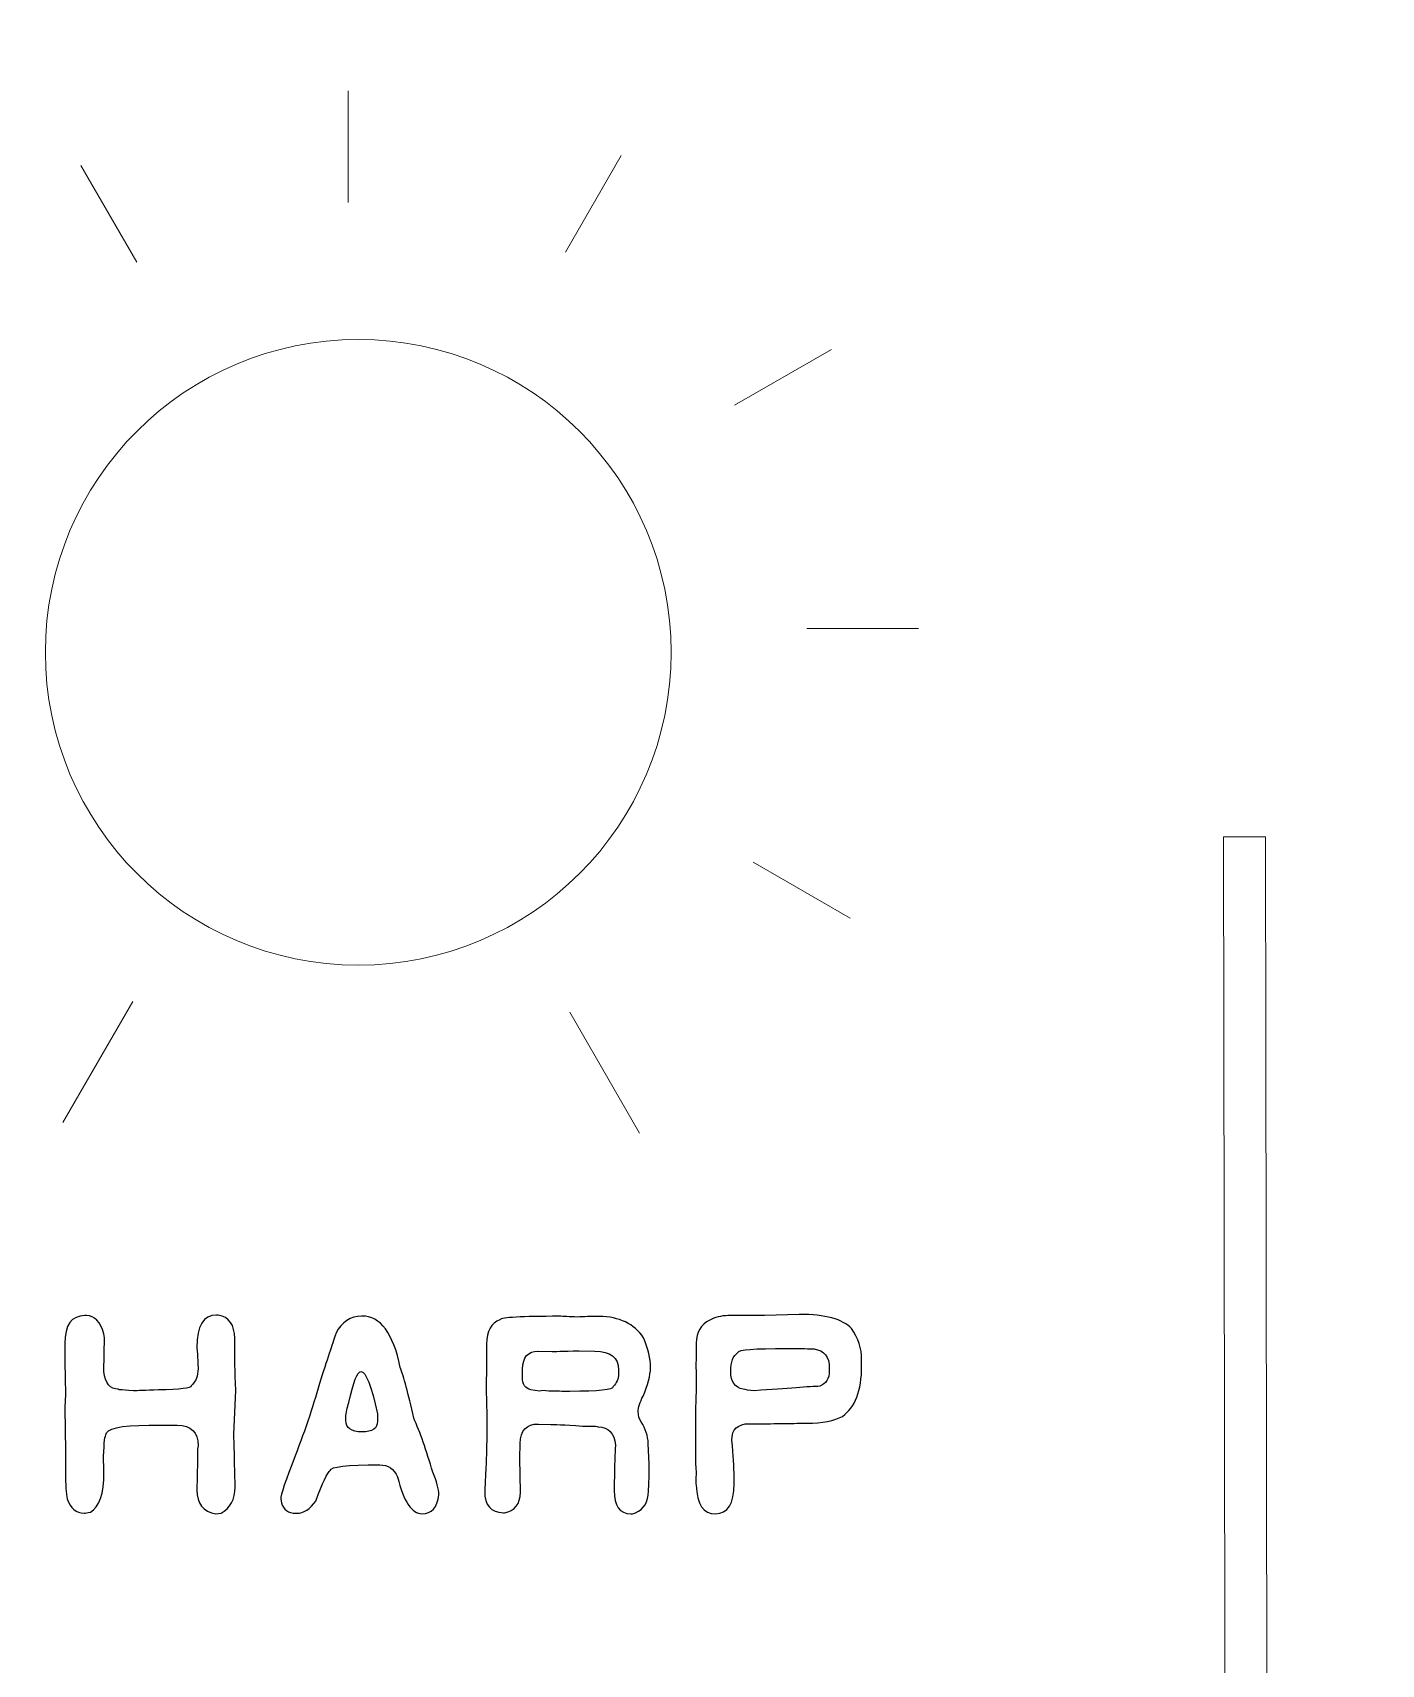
# Model space of a CAD drawing. Header units: centimetres. Extents: x -13.1 to 12.9, y -13 to 13.
# Drawn here: x -8.611 to -6.197, y -4.114 to -1.194 of the extents above; entities that cross this region are included whole.
import ezdxf

# ---------------------------------------------------------------- set-up
doc = ezdxf.new("R2010")
doc.units = ezdxf.units.CM
doc.header["$MEASUREMENT"] = 0
doc.layers.add('Layer 1', color=7, linetype='Continuous')

msp = doc.modelspace()

# ---------------------------------------------------------------- linework, layer by layer
at = {"layer": 'Layer 1', "color": 250, "lineweight": 9}
msp.add_open_spline([(-12.85, 12.98), (-12.85, 12.98), (12.75, 12.98), (12.75, 12.98), (12.75, 12.98), (12.86, 12.98), (12.95, 12.88999), (12.95, 12.78), (12.95, 12.78), (12.95, 12.78), (12.95, -12.82), (12.95, -12.82), (12.95, -12.82), (12.95, -12.93001), (12.86, -13.02), (12.75, -13.02), (12.75, -13.02), (12.75, -13.02), (-12.85, -13.02), (-12.85, -13.02), (-12.85, -13.02), (-12.96, -13.02), (-13.05, -12.93001), (-13.05, -12.82), (-13.05, -12.82), (-13.05, -12.82), (-13.05, 12.78), (-13.05, 12.78), (-13.05, 12.78), (-13.05, 12.88999), (-12.96, 12.98), (-12.85, 12.98)], degree=3, knots=[0, 0, 0, 0, 0.1111111, 0.1111111, 0.1111111, 0.1111111, 0.2222222, 0.2222222, 0.2222222, 0.2222222, 0.3333333, 0.3333333, 0.3333333, 0.3333333, 0.4444444, 0.4444444, 0.4444444, 0.4444444, 0.5555556, 0.5555556, 0.5555556, 0.5555556, 0.6666667, 0.6666667, 0.6666667, 0.6666667, 0.7777778, 0.7777778, 0.7777778, 0.7777778, 1, 1, 1, 1], dxfattribs=at)
at = {"layer": 'Layer 1', "color": 114, "lineweight": 20}
for points in [[(-8.04683, -1.4976), (-8.04683, -1.4976), (-8.04683, -1.2975), (-8.04683, -1.2975)], [(-7.658, -1.58663), (-7.658, -1.58663), (-7.5579, -1.41324), (-7.5579, -1.41324)], [(-8.42525, -1.60463), (-8.42525, -1.60463), (-8.52526, -1.43142), (-8.52526, -1.43142)], [(-7.35501, -1.86067), (-7.35501, -1.86067), (-7.1816, -1.76055), (-7.1816, -1.76055)], [(-7.22596, -2.26008), (-7.22596, -2.26008), (-7.02575, -2.26008), (-7.02575, -2.26008)], [(-7.32179, -2.67867), (-7.32179, -2.67867), (-7.14851, -2.77872), (-7.14851, -2.77872)], [(-8.55735, -3.14436), (-8.55735, -3.14436), (-8.43221, -2.92762), (-8.43221, -2.92762)], [(-7.52524, -3.16347), (-7.52524, -3.16347), (-7.65024, -2.94697), (-7.65024, -2.94697)]]:
    msp.add_open_spline(points, degree=3, dxfattribs=at)
at = {"layer": 'Layer 1', "color": 242, "lineweight": 9}
msp.add_open_spline([(-8.58869, -2.30283), (-8.58869, -1.99355), (-8.33796, -1.74283), (-8.02869, -1.74283), (-8.02869, -1.74283), (-7.71941, -1.74283), (-7.4687, -1.99355), (-7.4687, -2.30283), (-7.4687, -2.30283), (-7.46869, -2.61211), (-7.71941, -2.86283), (-8.02868, -2.86283), (-8.02868, -2.86283), (-8.33796, -2.86283), (-8.58867, -2.61211), (-8.58867, -2.30283)], degree=3, knots=[0, 0, 0, 0, 0.2, 0.2, 0.2, 0.2, 0.4, 0.4, 0.4, 0.4, 0.6, 0.6, 0.6, 0.6, 1, 1, 1, 1], dxfattribs=at)
at = {"layer": 'Layer 1', "color": 177, "lineweight": 9}
msp.add_open_spline([(-6.40505, -2.63308), (-6.40505, -2.63308), (-6.39455, -9.04434), (-6.39455, -9.04434), (-6.39455, -9.04434), (-6.39455, -9.04434), (-6.46925, -9.04434), (-6.46925, -9.04434), (-6.46925, -9.04434), (-6.46925, -9.04434), (-6.47975, -2.63308), (-6.47975, -2.63308), (-6.47975, -2.63308), (-6.47975, -2.63308), (-6.40505, -2.63308), (-6.40505, -2.63308)], degree=3, knots=[0, 0, 0, 0, 0.2, 0.2, 0.2, 0.2, 0.4, 0.4, 0.4, 0.4, 0.6, 0.6, 0.6, 0.6, 1, 1, 1, 1], dxfattribs=at)
at = {"layer": 'Layer 1', "color": 177}
for points, knots in [([(-8.28232, -3.48907), (-8.28232, -3.48907), (-8.27931, -3.48907), (-8.27931, -3.48907), (-8.27931, -3.48907), (-8.25965, -3.49274), (-8.24986, -3.50675), (-8.24986, -3.53093), (-8.24986, -3.53093), (-8.24986, -3.53093), (-8.24986, -3.55022), (-8.24986, -3.55022), (-8.24986, -3.55022), (-8.24986, -3.56367), (-8.24921, -3.58831), (-8.24789, -3.62416), (-8.24789, -3.62416), (-8.24789, -3.62416), (-8.25118, -3.70214), (-8.25118, -3.70214), (-8.25118, -3.70214), (-8.24977, -3.75924), (-8.24902, -3.79085), (-8.24902, -3.79697), (-8.24902, -3.79697), (-8.24902, -3.81917), (-8.25748, -3.83478), (-8.27432, -3.84381), (-8.27432, -3.84381), (-8.27432, -3.84381), (-8.28345, -3.84485), (-8.28345, -3.84485), (-8.28345, -3.84485), (-8.30621, -3.84099), (-8.3176, -3.82669), (-8.3176, -3.80186), (-8.3176, -3.80186), (-8.31684, -3.78163), (-8.31656, -3.76404), (-8.31656, -3.74899), (-8.31656, -3.74899), (-8.31656, -3.74899), (-8.31656, -3.72942), (-8.31656, -3.72942), (-8.31656, -3.72942), (-8.31656, -3.72942), (-8.31543, -3.72303), (-8.31543, -3.72303), (-8.31543, -3.72303), (-8.31543, -3.69866), (-8.32785, -3.68643), (-8.35259, -3.68643), (-8.35259, -3.68643), (-8.35259, -3.68643), (-8.4033, -3.68643), (-8.4033, -3.68643), (-8.4033, -3.68643), (-8.45475, -3.68643), (-8.48053, -3.69217), (-8.48053, -3.70374), (-8.48053, -3.70374), (-8.48269, -3.70722), (-8.4841, -3.72359), (-8.48467, -3.75285), (-8.48467, -3.75285), (-8.4841, -3.75708), (-8.48382, -3.76282), (-8.48382, -3.77016), (-8.48382, -3.77016), (-8.48382, -3.80929), (-8.49191, -3.83318), (-8.50809, -3.84184), (-8.50809, -3.84184), (-8.51374, -3.84315), (-8.5175, -3.84381), (-8.51938, -3.84381), (-8.51938, -3.84381), (-8.53387, -3.84381), (-8.54393, -3.83525), (-8.54967, -3.81813), (-8.54967, -3.81813), (-8.55174, -3.80863), (-8.55268, -3.79301), (-8.55268, -3.77128), (-8.55268, -3.77128), (-8.55268, -3.77128), (-8.55268, -3.75802), (-8.55268, -3.75802), (-8.55268, -3.75802), (-8.55268, -3.72406), (-8.55306, -3.69001), (-8.55381, -3.65586), (-8.55381, -3.65586), (-8.55306, -3.64128), (-8.55268, -3.63272), (-8.55268, -3.63018), (-8.55268, -3.63018), (-8.55343, -3.60609), (-8.55381, -3.57985), (-8.55381, -3.55134), (-8.55381, -3.55134), (-8.55381, -3.55134), (-8.55381, -3.54034), (-8.55381, -3.54034), (-8.55381, -3.54034), (-8.55381, -3.50694), (-8.54196, -3.4902), (-8.51825, -3.4902), (-8.51825, -3.4902), (-8.51825, -3.4902), (-8.51524, -3.4902), (-8.51524, -3.4902), (-8.51524, -3.4902), (-8.50057, -3.4902), (-8.49003, -3.50111), (-8.48382, -3.52293), (-8.48382, -3.52293), (-8.48382, -3.52293), (-8.48269, -3.53018), (-8.48269, -3.53018), (-8.48269, -3.53018), (-8.48344, -3.55548), (-8.48382, -3.57552), (-8.48382, -3.5902), (-8.48382, -3.5902), (-8.48156, -3.61136), (-8.4731, -3.6219), (-8.45814, -3.6219), (-8.45814, -3.6219), (-8.45692, -3.62265), (-8.45588, -3.62303), (-8.45513, -3.62303), (-8.45513, -3.62303), (-8.45108, -3.62303), (-8.44299, -3.62359), (-8.43086, -3.62463), (-8.43086, -3.62463), (-8.42465, -3.62463), (-8.40979, -3.62416), (-8.38627, -3.62303), (-8.38627, -3.62303), (-8.34713, -3.62246), (-8.32757, -3.62011), (-8.32757, -3.61588), (-8.32757, -3.61588), (-8.31948, -3.60798), (-8.31543, -3.59772), (-8.31543, -3.5853), (-8.31543, -3.5853), (-8.31543, -3.5774), (-8.31618, -3.5647), (-8.3176, -3.54721), (-8.3176, -3.54721), (-8.3176, -3.50845), (-8.30584, -3.48907), (-8.28232, -3.48907)], [0, 0, 0, 0, 0.025, 0.025, 0.025, 0.025, 0.05, 0.05, 0.05, 0.05, 0.075, 0.075, 0.075, 0.075, 0.1, 0.1, 0.1, 0.1, 0.125, 0.125, 0.125, 0.125, 0.15, 0.15, 0.15, 0.15, 0.175, 0.175, 0.175, 0.175, 0.2, 0.2, 0.2, 0.2, 0.225, 0.225, 0.225, 0.225, 0.25, 0.25, 0.25, 0.25, 0.275, 0.275, 0.275, 0.275, 0.3, 0.3, 0.3, 0.3, 0.325, 0.325, 0.325, 0.325, 0.35, 0.35, 0.35, 0.35, 0.375, 0.375, 0.375, 0.375, 0.4, 0.4, 0.4, 0.4, 0.425, 0.425, 0.425, 0.425, 0.45, 0.45, 0.45, 0.45, 0.475, 0.475, 0.475, 0.475, 0.5, 0.5, 0.5, 0.5, 0.525, 0.525, 0.525, 0.525, 0.55, 0.55, 0.55, 0.55, 0.575, 0.575, 0.575, 0.575, 0.6, 0.6, 0.6, 0.6, 0.625, 0.625, 0.625, 0.625, 0.65, 0.65, 0.65, 0.65, 0.675, 0.675, 0.675, 0.675, 0.7, 0.7, 0.7, 0.7, 0.725, 0.725, 0.725, 0.725, 0.75, 0.75, 0.75, 0.75, 0.775, 0.775, 0.775, 0.775, 0.8, 0.8, 0.8, 0.8, 0.825, 0.825, 0.825, 0.825, 0.85, 0.85, 0.85, 0.85, 0.875, 0.875, 0.875, 0.875, 0.9, 0.9, 0.9, 0.9, 0.925, 0.925, 0.925, 0.925, 0.95, 0.95, 0.95, 0.95, 1, 1, 1, 1]), ([(-8.02306, -3.49104), (-8.02306, -3.49104), (-8.02193, -3.49104), (-8.02193, -3.49104), (-8.02193, -3.49104), (-7.98901, -3.49104), (-7.96615, -3.52162), (-7.95335, -3.58276), (-7.95335, -3.58276), (-7.94743, -3.59913), (-7.93943, -3.62933), (-7.92936, -3.67345), (-7.92936, -3.67345), (-7.91798, -3.69885), (-7.9066, -3.73102), (-7.8954, -3.77016), (-7.8954, -3.77016), (-7.88807, -3.7869), (-7.8844, -3.80054), (-7.8844, -3.81098), (-7.8844, -3.81098), (-7.88713, -3.83356), (-7.8971, -3.84485), (-7.91422, -3.84485), (-7.91422, -3.84485), (-7.93275, -3.84485), (-7.94743, -3.82293), (-7.95824, -3.779), (-7.95824, -3.779), (-7.96474, -3.76451), (-7.97527, -3.75727), (-7.98995, -3.75727), (-7.98995, -3.75727), (-8.04912, -3.75727), (-8.07875, -3.76056), (-8.07875, -3.76714), (-8.07875, -3.76714), (-8.08383, -3.77119), (-8.09248, -3.78944), (-8.10462, -3.82199), (-8.10462, -3.82199), (-8.11506, -3.83648), (-8.12635, -3.84381), (-8.13849, -3.84381), (-8.13849, -3.84381), (-8.13849, -3.84381), (-8.14046, -3.84381), (-8.14046, -3.84381), (-8.14046, -3.84381), (-8.15401, -3.84381), (-8.16266, -3.83751), (-8.16633, -3.825), (-8.16633, -3.825), (-8.16633, -3.825), (-8.16746, -3.81898), (-8.16746, -3.81898), (-8.16746, -3.81898), (-8.16746, -3.81126), (-8.15881, -3.7853), (-8.14159, -3.74128), (-8.14159, -3.74128), (-8.12296, -3.69292), (-8.10772, -3.64711), (-8.09578, -3.60374), (-8.09578, -3.60374), (-8.08223, -3.56329), (-8.0732, -3.53601), (-8.06878, -3.5219), (-8.06878, -3.5219), (-8.05758, -3.5013), (-8.04234, -3.49104), (-8.02306, -3.49104)], [0, 0, 0, 0, 0.0526316, 0.0526316, 0.0526316, 0.0526316, 0.1052632, 0.1052632, 0.1052632, 0.1052632, 0.1578947, 0.1578947, 0.1578947, 0.1578947, 0.2105263, 0.2105263, 0.2105263, 0.2105263, 0.2631579, 0.2631579, 0.2631579, 0.2631579, 0.3157895, 0.3157895, 0.3157895, 0.3157895, 0.3684211, 0.3684211, 0.3684211, 0.3684211, 0.4210526, 0.4210526, 0.4210526, 0.4210526, 0.4736842, 0.4736842, 0.4736842, 0.4736842, 0.5263158, 0.5263158, 0.5263158, 0.5263158, 0.5789474, 0.5789474, 0.5789474, 0.5789474, 0.6315789, 0.6315789, 0.6315789, 0.6315789, 0.6842105, 0.6842105, 0.6842105, 0.6842105, 0.7368421, 0.7368421, 0.7368421, 0.7368421, 0.7894737, 0.7894737, 0.7894737, 0.7894737, 0.8421053, 0.8421053, 0.8421053, 0.8421053, 0.8947368, 0.8947368, 0.8947368, 0.8947368, 1, 1, 1, 1]), ([(-7.59729, -3.49151), (-7.56127, -3.49208), (-7.53483, -3.50487), (-7.5179, -3.5299), (-7.5179, -3.5299), (-7.50962, -3.54975), (-7.50548, -3.56724), (-7.50548, -3.58248), (-7.50548, -3.58248), (-7.50548, -3.58248), (-7.50548, -3.58333), (-7.50548, -3.58333), (-7.50548, -3.58333), (-7.50586, -3.59744), (-7.51028, -3.61447), (-7.51875, -3.63432), (-7.51875, -3.63432), (-7.52458, -3.64457), (-7.52759, -3.65398), (-7.52759, -3.66244), (-7.52759, -3.66244), (-7.52759, -3.66884), (-7.5258, -3.67486), (-7.52232, -3.68032), (-7.52232, -3.68032), (-7.51442, -3.69283), (-7.51018, -3.70572), (-7.50962, -3.71889), (-7.50962, -3.71889), (-7.50962, -3.71889), (-7.50802, -3.75614), (-7.50802, -3.75614), (-7.50802, -3.75614), (-7.50802, -3.75614), (-7.50802, -3.76799), (-7.50802, -3.76799), (-7.50802, -3.76799), (-7.50802, -3.78126), (-7.50849, -3.7933), (-7.50934, -3.8044), (-7.50934, -3.8044), (-7.50953, -3.82387), (-7.51715, -3.83666), (-7.53229, -3.84297), (-7.53229, -3.84297), (-7.53464, -3.84419), (-7.53728, -3.84485), (-7.54019, -3.84485), (-7.54019, -3.84485), (-7.54019, -3.84485), (-7.54104, -3.84485), (-7.54104, -3.84485), (-7.54104, -3.84485), (-7.5607, -3.84447), (-7.57058, -3.83064), (-7.57058, -3.80327), (-7.57058, -3.80327), (-7.57058, -3.80327), (-7.57058, -3.80129), (-7.57058, -3.80129), (-7.57058, -3.80129), (-7.57058, -3.80129), (-7.57001, -3.76498), (-7.57001, -3.76498), (-7.57001, -3.76498), (-7.56983, -3.75426), (-7.56926, -3.73996), (-7.56832, -3.72199), (-7.56832, -3.72199), (-7.57039, -3.70045), (-7.58055, -3.68963), (-7.59899, -3.68944), (-7.59899, -3.68944), (-7.59899, -3.68869), (-7.6019, -3.68822), (-7.60774, -3.68803), (-7.60774, -3.68803), (-7.60774, -3.68803), (-7.62759, -3.68775), (-7.62759, -3.68775), (-7.62759, -3.68775), (-7.66089, -3.68577), (-7.67961, -3.68474), (-7.68384, -3.68474), (-7.68384, -3.68474), (-7.68384, -3.68474), (-7.70585, -3.68417), (-7.70585, -3.68417), (-7.70585, -3.68417), (-7.70585, -3.68417), (-7.7067, -3.68417), (-7.7067, -3.68417), (-7.7067, -3.68417), (-7.72768, -3.68417), (-7.7384, -3.69574), (-7.73897, -3.71889), (-7.73897, -3.71889), (-7.73897, -3.71889), (-7.73925, -3.74513), (-7.73925, -3.74513), (-7.73925, -3.74513), (-7.73925, -3.74513), (-7.7384, -3.80628), (-7.7384, -3.80628), (-7.7384, -3.80628), (-7.73878, -3.82744), (-7.74828, -3.83967), (-7.76709, -3.84297), (-7.76709, -3.84297), (-7.76709, -3.84297), (-7.76898, -3.84297), (-7.76898, -3.84297), (-7.76898, -3.84297), (-7.79118, -3.84259), (-7.80237, -3.82961), (-7.80237, -3.80412), (-7.80237, -3.80412), (-7.80237, -3.80412), (-7.80237, -3.80214), (-7.80237, -3.80214), (-7.80237, -3.80214), (-7.8003, -3.76263), (-7.79917, -3.73817), (-7.79898, -3.72886), (-7.79898, -3.72886), (-7.79898, -3.72886), (-7.7988, -3.70788), (-7.7988, -3.70788), (-7.7988, -3.70788), (-7.79861, -3.70167), (-7.79851, -3.69509), (-7.79851, -3.68831), (-7.79851, -3.68831), (-7.79851, -3.6711), (-7.79889, -3.65153), (-7.79955, -3.62961), (-7.79955, -3.62961), (-7.79955, -3.61127), (-7.79945, -3.59819), (-7.79927, -3.59048), (-7.79927, -3.59048), (-7.79908, -3.56884), (-7.79898, -3.5552), (-7.79898, -3.54975), (-7.79898, -3.54975), (-7.79898, -3.54975), (-7.79898, -3.54118), (-7.79898, -3.54118), (-7.79898, -3.54118), (-7.79851, -3.51785), (-7.79061, -3.50327), (-7.77537, -3.49763), (-7.77537, -3.49763), (-7.77199, -3.4934), (-7.73643, -3.49133), (-7.6687, -3.49133), (-7.6687, -3.49133), (-7.66164, -3.49142), (-7.65092, -3.49199), (-7.63643, -3.49293), (-7.63643, -3.49293), (-7.62392, -3.49199), (-7.61253, -3.49151), (-7.60228, -3.49151), (-7.60228, -3.49151), (-7.60228, -3.49151), (-7.59729, -3.49151), (-7.59729, -3.49151)], [0, 0, 0, 0, 0.0232558, 0.0232558, 0.0232558, 0.0232558, 0.0465116, 0.0465116, 0.0465116, 0.0465116, 0.0697674, 0.0697674, 0.0697674, 0.0697674, 0.0930233, 0.0930233, 0.0930233, 0.0930233, 0.1162791, 0.1162791, 0.1162791, 0.1162791, 0.1395349, 0.1395349, 0.1395349, 0.1395349, 0.1627907, 0.1627907, 0.1627907, 0.1627907, 0.1860465, 0.1860465, 0.1860465, 0.1860465, 0.2093023, 0.2093023, 0.2093023, 0.2093023, 0.2325581, 0.2325581, 0.2325581, 0.2325581, 0.255814, 0.255814, 0.255814, 0.255814, 0.2790698, 0.2790698, 0.2790698, 0.2790698, 0.3023256, 0.3023256, 0.3023256, 0.3023256, 0.3255814, 0.3255814, 0.3255814, 0.3255814, 0.3488372, 0.3488372, 0.3488372, 0.3488372, 0.372093, 0.372093, 0.372093, 0.372093, 0.3953488, 0.3953488, 0.3953488, 0.3953488, 0.4186047, 0.4186047, 0.4186047, 0.4186047, 0.4418605, 0.4418605, 0.4418605, 0.4418605, 0.4651163, 0.4651163, 0.4651163, 0.4651163, 0.4883721, 0.4883721, 0.4883721, 0.4883721, 0.5116279, 0.5116279, 0.5116279, 0.5116279, 0.5348837, 0.5348837, 0.5348837, 0.5348837, 0.5581395, 0.5581395, 0.5581395, 0.5581395, 0.5813953, 0.5813953, 0.5813953, 0.5813953, 0.6046512, 0.6046512, 0.6046512, 0.6046512, 0.627907, 0.627907, 0.627907, 0.627907, 0.6511628, 0.6511628, 0.6511628, 0.6511628, 0.6744186, 0.6744186, 0.6744186, 0.6744186, 0.6976744, 0.6976744, 0.6976744, 0.6976744, 0.7209302, 0.7209302, 0.7209302, 0.7209302, 0.744186, 0.744186, 0.744186, 0.744186, 0.7674419, 0.7674419, 0.7674419, 0.7674419, 0.7906977, 0.7906977, 0.7906977, 0.7906977, 0.8139535, 0.8139535, 0.8139535, 0.8139535, 0.8372093, 0.8372093, 0.8372093, 0.8372093, 0.8604651, 0.8604651, 0.8604651, 0.8604651, 0.8837209, 0.8837209, 0.8837209, 0.8837209, 0.9069767, 0.9069767, 0.9069767, 0.9069767, 0.9302326, 0.9302326, 0.9302326, 0.9302326, 0.9534884, 0.9534884, 0.9534884, 0.9534884, 1, 1, 1, 1]), ([(-7.23926, -3.48794), (-7.1926, -3.48794), (-7.16146, -3.49641), (-7.14585, -3.51334), (-7.14585, -3.51334), (-7.13371, -3.53046), (-7.12769, -3.54899), (-7.12769, -3.56903), (-7.12769, -3.56903), (-7.12769, -3.56903), (-7.12769, -3.58032), (-7.12769, -3.58032), (-7.12769, -3.58032), (-7.12769, -3.62453), (-7.13917, -3.65464), (-7.16212, -3.67044), (-7.16212, -3.67044), (-7.17623, -3.67853), (-7.19758, -3.68257), (-7.22609, -3.68257), (-7.22609, -3.68257), (-7.2323, -3.68257), (-7.24349, -3.68286), (-7.25967, -3.68333), (-7.25967, -3.68333), (-7.27642, -3.68352), (-7.29297, -3.68361), (-7.30934, -3.68361), (-7.30934, -3.68361), (-7.30934, -3.68361), (-7.32863, -3.68361), (-7.32863, -3.68361), (-7.32863, -3.68361), (-7.34951, -3.68361), (-7.36005, -3.69349), (-7.36005, -3.71315), (-7.36005, -3.71315), (-7.35722, -3.74033), (-7.35591, -3.76188), (-7.35591, -3.77787), (-7.35591, -3.77787), (-7.35591, -3.77787), (-7.35591, -3.79113), (-7.35591, -3.79113), (-7.35591, -3.79113), (-7.35591, -3.82697), (-7.36701, -3.84485), (-7.38921, -3.84485), (-7.38921, -3.84485), (-7.41094, -3.84485), (-7.42251, -3.82792), (-7.42392, -3.79386), (-7.42392, -3.79386), (-7.4243, -3.79057), (-7.42449, -3.78728), (-7.42449, -3.78398), (-7.42449, -3.78398), (-7.42449, -3.78013), (-7.4242, -3.77646), (-7.42364, -3.77298), (-7.42364, -3.77298), (-7.42477, -3.76188), (-7.42533, -3.75106), (-7.42533, -3.74043), (-7.42533, -3.74043), (-7.42533, -3.73488), (-7.42514, -3.72208), (-7.42477, -3.70186), (-7.42477, -3.70186), (-7.42477, -3.70017), (-7.42496, -3.68831), (-7.42533, -3.6663), (-7.42533, -3.6663), (-7.4242, -3.63319), (-7.42364, -3.61428), (-7.42364, -3.60948), (-7.42364, -3.60948), (-7.42402, -3.59556), (-7.4242, -3.5854), (-7.4242, -3.57919), (-7.4242, -3.57919), (-7.4242, -3.57496), (-7.42402, -3.56179), (-7.42364, -3.53949), (-7.42364, -3.53949), (-7.42364, -3.51983), (-7.41555, -3.5061), (-7.39946, -3.49819), (-7.39946, -3.49819), (-7.39024, -3.49321), (-7.37943, -3.49048), (-7.36691, -3.48992), (-7.36691, -3.48992), (-7.33399, -3.4901), (-7.31216, -3.4902), (-7.30135, -3.4902), (-7.30135, -3.4902), (-7.30135, -3.4902), (-7.23926, -3.48794), (-7.23926, -3.48794)], [0, 0, 0, 0, 0.0384615, 0.0384615, 0.0384615, 0.0384615, 0.0769231, 0.0769231, 0.0769231, 0.0769231, 0.1153846, 0.1153846, 0.1153846, 0.1153846, 0.1538462, 0.1538462, 0.1538462, 0.1538462, 0.1923077, 0.1923077, 0.1923077, 0.1923077, 0.2307692, 0.2307692, 0.2307692, 0.2307692, 0.2692308, 0.2692308, 0.2692308, 0.2692308, 0.3076923, 0.3076923, 0.3076923, 0.3076923, 0.3461538, 0.3461538, 0.3461538, 0.3461538, 0.3846154, 0.3846154, 0.3846154, 0.3846154, 0.4230769, 0.4230769, 0.4230769, 0.4230769, 0.4615385, 0.4615385, 0.4615385, 0.4615385, 0.5, 0.5, 0.5, 0.5, 0.5384615, 0.5384615, 0.5384615, 0.5384615, 0.5769231, 0.5769231, 0.5769231, 0.5769231, 0.6153846, 0.6153846, 0.6153846, 0.6153846, 0.6538462, 0.6538462, 0.6538462, 0.6538462, 0.6923077, 0.6923077, 0.6923077, 0.6923077, 0.7307692, 0.7307692, 0.7307692, 0.7307692, 0.7692308, 0.7692308, 0.7692308, 0.7692308, 0.8076923, 0.8076923, 0.8076923, 0.8076923, 0.8461538, 0.8461538, 0.8461538, 0.8461538, 0.8846154, 0.8846154, 0.8846154, 0.8846154, 0.9230769, 0.9230769, 0.9230769, 0.9230769, 1, 1, 1, 1]), ([(-7.68158, -3.55435), (-7.68158, -3.55435), (-7.7067, -3.55379), (-7.7067, -3.55379), (-7.7067, -3.55379), (-7.7067, -3.55379), (-7.70726, -3.55379), (-7.70726, -3.55379), (-7.70726, -3.55379), (-7.72486, -3.55379), (-7.73398, -3.56451), (-7.73455, -3.58577), (-7.73455, -3.58577), (-7.73455, -3.58577), (-7.73483, -3.59989), (-7.73483, -3.59989), (-7.73483, -3.59989), (-7.73483, -3.59989), (-7.73483, -3.60045), (-7.73483, -3.60045), (-7.73483, -3.60045), (-7.73483, -3.61306), (-7.72984, -3.62058), (-7.71996, -3.62303), (-7.71996, -3.62303), (-7.71996, -3.62303), (-7.70397, -3.62519), (-7.70397, -3.62519), (-7.70397, -3.62519), (-7.70171, -3.62519), (-7.70012, -3.62491), (-7.69899, -3.62434), (-7.69899, -3.62434), (-7.68996, -3.6251), (-7.68365, -3.62547), (-7.67998, -3.62547), (-7.67998, -3.62547), (-7.66917, -3.62566), (-7.65919, -3.62576), (-7.65016, -3.62576), (-7.65016, -3.62576), (-7.59842, -3.62576), (-7.57246, -3.62293), (-7.57246, -3.61719), (-7.57246, -3.61719), (-7.56625, -3.61117), (-7.56305, -3.60355), (-7.56286, -3.59434), (-7.56286, -3.59434), (-7.56286, -3.59434), (-7.56286, -3.58719), (-7.56286, -3.58719), (-7.56286, -3.58719), (-7.56286, -3.56536), (-7.57698, -3.55407), (-7.60529, -3.5536), (-7.60529, -3.5536), (-7.60529, -3.5536), (-7.63342, -3.55304), (-7.63342, -3.55304), (-7.63342, -3.55304), (-7.66296, -3.55398), (-7.67904, -3.55435), (-7.68158, -3.55435)], [0, 0, 0, 0, 0.0588235, 0.0588235, 0.0588235, 0.0588235, 0.1176471, 0.1176471, 0.1176471, 0.1176471, 0.1764706, 0.1764706, 0.1764706, 0.1764706, 0.2352941, 0.2352941, 0.2352941, 0.2352941, 0.2941176, 0.2941176, 0.2941176, 0.2941176, 0.3529412, 0.3529412, 0.3529412, 0.3529412, 0.4117647, 0.4117647, 0.4117647, 0.4117647, 0.4705882, 0.4705882, 0.4705882, 0.4705882, 0.5294118, 0.5294118, 0.5294118, 0.5294118, 0.5882353, 0.5882353, 0.5882353, 0.5882353, 0.6470588, 0.6470588, 0.6470588, 0.6470588, 0.7058824, 0.7058824, 0.7058824, 0.7058824, 0.7647059, 0.7647059, 0.7647059, 0.7647059, 0.8235294, 0.8235294, 0.8235294, 0.8235294, 0.8823529, 0.8823529, 0.8823529, 0.8823529, 1, 1, 1, 1]), ([(-7.36193, -3.5902), (-7.36193, -3.60863), (-7.3545, -3.61908), (-7.33963, -3.62162), (-7.33963, -3.62162), (-7.33615, -3.62312), (-7.32929, -3.62416), (-7.31922, -3.62463), (-7.31922, -3.62463), (-7.2593, -3.62011), (-7.22044, -3.61738), (-7.20266, -3.61663), (-7.20266, -3.61663), (-7.19128, -3.61249), (-7.18554, -3.60299), (-7.18554, -3.58831), (-7.18554, -3.58831), (-7.18554, -3.58831), (-7.18554, -3.58418), (-7.18554, -3.58418), (-7.18554, -3.58418), (-7.18554, -3.56395), (-7.19467, -3.55247), (-7.21282, -3.54975), (-7.21282, -3.54975), (-7.22957, -3.54918), (-7.24274, -3.5489), (-7.25252, -3.5489), (-7.25252, -3.5489), (-7.25252, -3.5489), (-7.26165, -3.5489), (-7.26165, -3.5489), (-7.26165, -3.5489), (-7.31969, -3.5489), (-7.34866, -3.55116), (-7.34866, -3.55577), (-7.34866, -3.55577), (-7.35751, -3.56169), (-7.36193, -3.57317), (-7.36193, -3.5902)], [0, 0, 0, 0, 0.0909091, 0.0909091, 0.0909091, 0.0909091, 0.1818182, 0.1818182, 0.1818182, 0.1818182, 0.2727273, 0.2727273, 0.2727273, 0.2727273, 0.3636364, 0.3636364, 0.3636364, 0.3636364, 0.4545455, 0.4545455, 0.4545455, 0.4545455, 0.5454545, 0.5454545, 0.5454545, 0.5454545, 0.6363636, 0.6363636, 0.6363636, 0.6363636, 0.7272727, 0.7272727, 0.7272727, 0.7272727, 0.8181818, 0.8181818, 0.8181818, 0.8181818, 1, 1, 1, 1]), ([(-8.05091, -3.6726), (-8.05091, -3.6726), (-8.05091, -3.67759), (-8.05091, -3.67759), (-8.05091, -3.67759), (-8.05091, -3.69132), (-8.04122, -3.69828), (-8.02193, -3.69828), (-8.02193, -3.69828), (-8.0034, -3.69828), (-7.99409, -3.69189), (-7.99409, -3.67928), (-7.99409, -3.67928), (-7.99409, -3.67928), (-7.99409, -3.66602), (-7.99409, -3.66602), (-7.99409, -3.66602), (-8.00528, -3.6155), (-8.01525, -3.5902), (-8.02391, -3.5902), (-8.02391, -3.5902), (-8.03012, -3.5902), (-8.03726, -3.60873), (-8.04535, -3.64589), (-8.04535, -3.64589), (-8.04865, -3.65435), (-8.05053, -3.66329), (-8.05091, -3.6726)], [0, 0, 0, 0, 0.125, 0.125, 0.125, 0.125, 0.25, 0.25, 0.25, 0.25, 0.375, 0.375, 0.375, 0.375, 0.5, 0.5, 0.5, 0.5, 0.625, 0.625, 0.625, 0.625, 0.75, 0.75, 0.75, 0.75, 1, 1, 1, 1])]:
    msp.add_open_spline(points, degree=3, knots=knots, dxfattribs=at)

doc.saveas('drawing.dxf')
